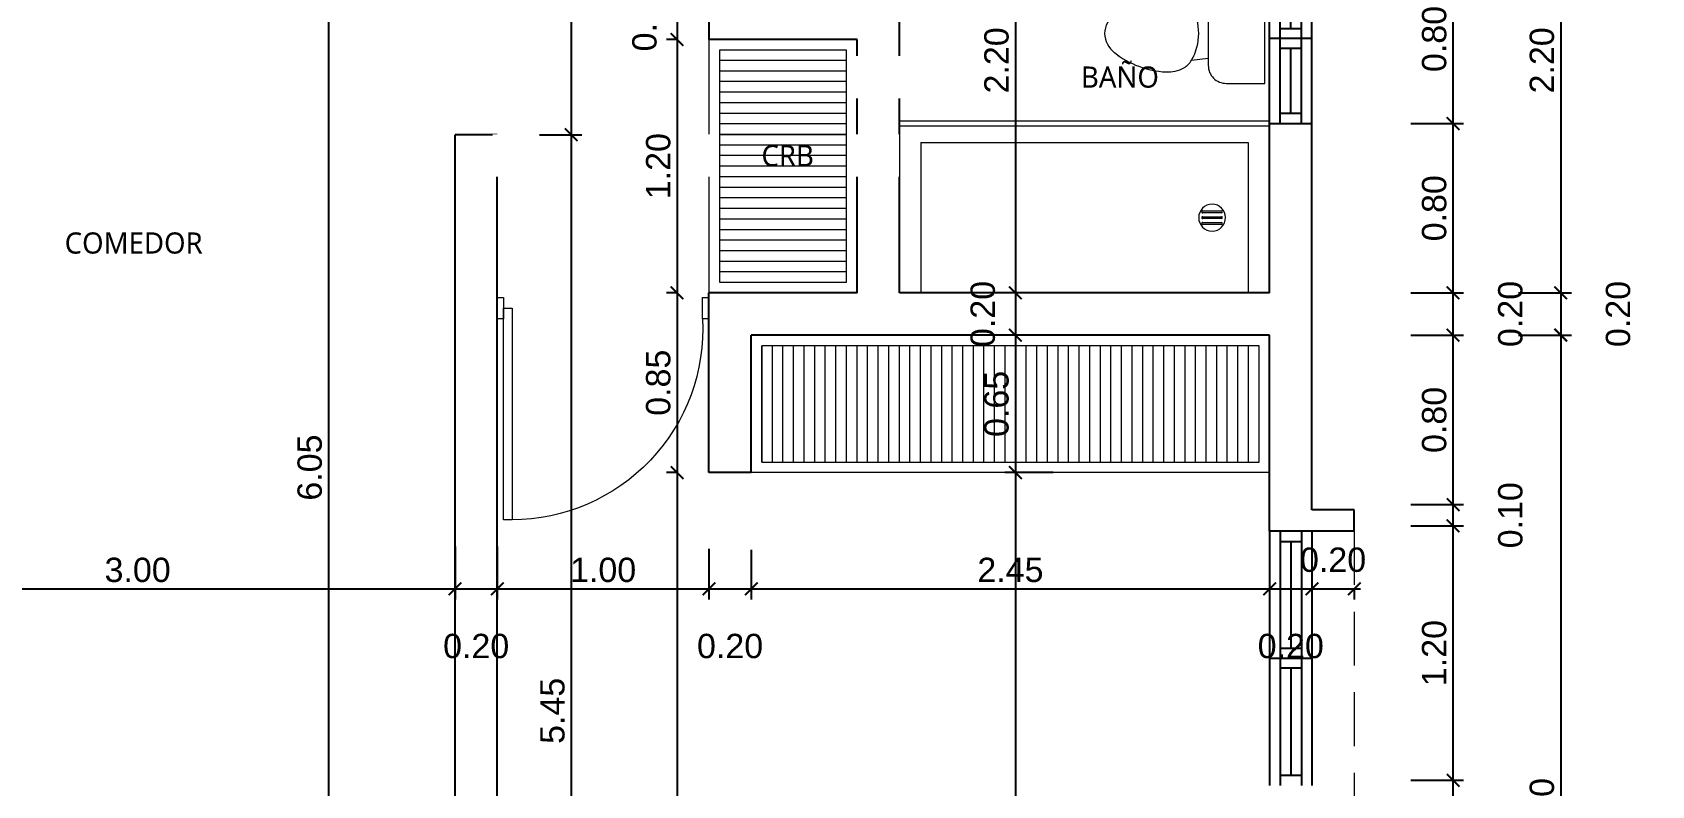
# Model space of a CAD drawing. Header units: feet. Extents: x -417 to 46, y -646 to -218.
# Drawn here: x -66.69 to -59.03, y -287.91 to -284.35 of the extents above; entities that cross this region are included whole.
import ezdxf

# ---------------------------------------------------------------- set-up
doc = ezdxf.new("R2010")
doc.units = ezdxf.units.FT
doc.header["$MEASUREMENT"] = 0
doc.linetypes.add('DASHED', pattern=[19.05, 12.7, -6.35])
for name, color, linetype, lineweight in [('A-WALL', 4, 'Continuous', 25), ('closet', 8, 'Continuous', 5), ('DIM-COTAS', 1, 'Continuous', 5), ('P-SANR-FIXT', 2, 'Continuous', 9), ('puertas', 8, 'Continuous', 9), ('TXT', 2, 'Continuous', 9), ('vuelo', 251, 'DASHED', 13)]:
    doc.layers.add(name, color=color, linetype=linetype, lineweight=lineweight)
doc.layers.add('DIM', color=10, linetype='Continuous')
doc.layers.add('PERT-VENT', color=2, linetype='Continuous')
doc.styles.add('ads', font='trebuc.ttf', dxfattribs={"height": 0.14})
doc.styles.get("Standard").update_dxf_attribs({"font": 'arial.ttf', "height": 0.115})
doc.dimstyles.new('KEILY', dxfattribs={"dimtxt": 0.115, "dimasz": 0.06, "dimexe": 0.05, "dimexo": 0.2, "dimgap": 0.03, "dimtad": 1, "dimzin": 1, "dimdsep": 46, "dimtxsty": 'Standard', "dimblk": 'ARCHTICK', "dimcen": 2.5, "dimdle": 0.03, "dimclrd": 256, "dimclre": 256, "dimclrt": 7, "dimadec": 0, "dimazin": 0, "dimtfac": 1, "dimtmove": 2, "dimatfit": 3, "dimfxl": 0.2, "dimfxlon": 1, "dimtolj": 1, "dimtzin": 1, "dimarcsym": 0})

# ---------------------------------------------------------------- blocks, each defined once
blk = doc.blocks.new('Toilet_-_Tank_-_3D_4840 - 17_ High_ Seat Not Visible-536545-Nivel 1')
at = {"layer": 'P-SANR-FIXT'}
for p, q in [((0.2476, 0.4889), (-0.2476, 0.4889)), ((-0.2476, 0.4889), (-0.2476, 0.2984)), ((0.2476, 0.2984), (0.2476, 0.4889)), ((-0.1587, 0.2096), (-0.1228, 0.2096)), ((-0.1228, 0.2096), (-0.1323, 0.127)), ((-0.1228, 0.2096), (0.1228, 0.2096)), ((0.1323, 0.127), (0.1228, 0.2096)), ((0.1228, 0.2096), (0.1588, 0.2096))]:
    blk.add_line(p, q, dxfattribs=at)
for centre, radius, start, end in [((-0.1587, 0.2984), 0.0889, 180, 270), ((0.1588, 0.2984), 0.0889, 270, 360), ((0.0005, -0.104), 0.2664, 90.10194, 119.89806), ((-0.0005, -0.104), 0.2664, 60.10194, 89.89806), ((-0.0233, 0.0079), 0.1674, 151.05961, 182.70905), ((-0.0827, 0.0408), 0.0995, 119.89806, 151.05961), ((0.0827, 0.0408), 0.0995, 28.94039, 60.10194), ((0.0233, 0.0079), 0.1674, 357.29095, 28.94039), ((0.2505, 0.0209), 0.4415, 182.70905, 218.50584), ((-0.2505, 0.0209), 0.4415, 321.49416, 357.29095), ((0.0113, -0.1694), 0.1359, 218.50584, 265.21903), ((-0.0113, -0.1694), 0.1359, 274.78097, 321.49416)]:
    blk.add_arc(centre, radius, start, end, dxfattribs=at)
blk = doc.blocks.new('A$C4D292AF4')
at = {"layer": 'puertas'}
for points in [[(0.03, 0.05), (0.07, 0.05), (0.07, 1.05), (0.03, 1.05)], [(0, 0), (0.03, 0), (0.03, 0.1), (0, 0.1)], [(0.97, 0), (1, 0), (1, 0.1), (0.97, 0.1)]]:
    blk.add_lwpolyline(points, close=True, dxfattribs=at)
blk.add_arc((0.0677, 0.1465), 0.9035, 357.04812, 89.85557, dxfattribs=at)
blk = doc.blocks.new('A$C72735B25')
at = {"layer": 'PERT-VENT', "extrusion": (-1.27878e-17, -1.31713e-15, -1)}
for p, q in [((0, 0), (0, 1.2032)), ((0.05, 0), (0.05, 1.2032)), ((0.1, 0.6483), (0.1, 1.1494)), ((0.15, 0), (0.15, 1.2032)), ((0.2, 0), (0.2, 1.2032)), ((0.15, 0.6483), (0.05, 0.6483)), ((0.2, 0.6016), (0, 0.6016)), ((0.15, 0.5549), (0.05, 0.5549)), ((0.1, 0.0499), (0.1, 0.5549)), ((0.05, 0.0499), (0.15, 0.0499))]:
    blk.add_line(p, q, dxfattribs=at)
at = {"layer": 'PERT-VENT', "extrusion": (-1.27878e-17, 1.31713e-15, -1)}
blk.add_line((0.05, 1.1533), (0.15, 1.1533), dxfattribs=at)
blk = doc.blocks.new('A$C15954AF6')
at = {"layer": 'P-SANR-FIXT'}
for p, q in [((0, 0.8128), (1.75, 0.8129)), ((0, 0.8128), (0.0007, 0.0014)), ((1.75, 0.7875), (0, 0.7874)), ((1.75, 0.8129), (1.75, 0)), ((0.1017, 0.7113), (1.6485, 0.7112)), ((0.1017, 0.7113), (0.1023, 0.0001)), ((1.6485, 0.7112), (1.6491, 0)), ((1.4337, 0.3872), (1.5229, 0.3872)), ((1.5229, 0.3784), (1.4337, 0.3783)), ((1.4338, 0.3599), (1.5229, 0.3599)), ((1.5229, 0.3511), (1.4338, 0.351)), ((1.4338, 0.3326), (1.523, 0.3326)), ((1.523, 0.3238), (1.4338, 0.3237)), ((1.6491, 0), (0.0007, 0)), ((1.6491, 0), (1.75, 0))]:
    blk.add_line(p, q, dxfattribs=at)
for centre, radius, start, end in [((1.4784, 0.3555), 0.0635, 0.04719, 180.04719), ((1.4784, 0.3555), 0.0635, 0.04719, 180.04719), ((1.4337, 0.3827), 0.00444, 90.04719, 270.04719), ((1.5229, 0.3828), 0.00444, 270.04719, 90.04719), ((1.4784, 0.3555), 0.0635, 180.04719, 0.04719), ((1.4784, 0.3555), 0.0635, 180.04719, 0.04719), ((1.4338, 0.3554), 0.00444, 90.04719, 270.04719), ((1.4338, 0.3281), 0.00444, 90.04719, 270.04719), ((1.5229, 0.3555), 0.00444, 270.04719, 90.04719), ((1.523, 0.3282), 0.00444, 270.04719, 90.04719)]:
    blk.add_arc(centre, radius, start, end, dxfattribs=at)
blk = doc.blocks.new('_ArchTick')
at = {"layer": 'DIM-COTAS', "color": 0, "const_width": 0.15}
blk.add_lwpolyline([(-0.5, -0.5), (0.5, 0.5)], dxfattribs=at)
blk = doc.blocks.new('*D1099')
at = {"layer": 'Defpoints', "color": 0, "transparency": 16777216}
for p in [(-61.0145, -287.8867), (-59.9714, -287.8867), (-61.2145, -290.2821)]:
    blk.add_point(p, dxfattribs=at)
at = {"layer": 'DIM', "lineweight": -2, "transparency": 16777216}
for p, q in [((-60.1714, -287.8867), (-59.9214, -287.8867)), ((-59.9714, -290.3121), (-59.9714, -287.8567)), ((-60.1714, -290.2821), (-59.9214, -290.2821))]:
    blk.add_line(p, q, dxfattribs=at)
at = {"layer": 'DIM', "lineweight": -2, "transparency": 16777216, "xscale": 0.06, "yscale": 0.06, "zscale": 0.06}
for p, rotation in [((-59.9714, -287.8867), 90), ((-59.9714, -290.2821), 270)]:
    blk.add_blockref('_ArchTick', p, dxfattribs=dict(at, rotation=rotation))
at = {"layer": 'DIM', "color": 7, "transparency": 16777216, "insert": (-60.0601, -289.0844), "char_height": 0.115, "attachment_point": 5, "rotation": 90}
blk.add_mtext('\\A1;2.40', dxfattribs=at)
blk = doc.blocks.new('*D1100')
at = {"layer": 'Defpoints', "color": 0, "transparency": 16777216}
for p in [(-60.8145, -286.6835), (-59.9714, -286.6835), (-61.0145, -287.8867)]:
    blk.add_point(p, dxfattribs=at)
at = {"layer": 'DIM', "lineweight": -2, "transparency": 16777216}
for p, q in [((-59.9714, -287.9167), (-59.9714, -286.6535)), ((-60.1714, -286.6835), (-59.9214, -286.6835)), ((-60.1714, -287.8867), (-59.9214, -287.8867))]:
    blk.add_line(p, q, dxfattribs=at)
at = {"layer": 'DIM', "lineweight": -2, "transparency": 16777216, "xscale": 0.06, "yscale": 0.06, "zscale": 0.06}
for p, rotation in [((-59.9714, -286.6835), 90), ((-59.9714, -287.8867), 270)]:
    blk.add_blockref('_ArchTick', p, dxfattribs=dict(at, rotation=rotation))
at = {"layer": 'DIM', "color": 7, "transparency": 16777216, "insert": (-60.0601, -287.2851), "char_height": 0.115, "attachment_point": 5, "rotation": 90}
blk.add_mtext('\\A1;1.20', dxfattribs=at)
blk = doc.blocks.new('*D1101')
at = {"layer": 'Defpoints', "color": 0, "transparency": 16777216}
for p in [(-60.8145, -286.5835), (-59.9714, -286.5835), (-60.8145, -286.6835)]:
    blk.add_point(p, dxfattribs=at)
at = {"layer": 'DIM', "lineweight": -2, "transparency": 16777216}
for p, q in [((-60.1714, -286.5835), (-59.9214, -286.5835)), ((-59.9714, -286.7135), (-59.9714, -286.5535)), ((-60.1714, -286.6835), (-59.9214, -286.6835))]:
    blk.add_line(p, q, dxfattribs=at)
at = {"layer": 'DIM', "lineweight": -2, "transparency": 16777216, "xscale": 0.06, "yscale": 0.06, "zscale": 0.06}
for p, rotation in [((-59.9714, -286.5835), 90), ((-59.9714, -286.6835), 270)]:
    blk.add_blockref('_ArchTick', p, dxfattribs=dict(at, rotation=rotation))
at = {"layer": 'DIM', "color": 7, "transparency": 16777216, "insert": (-59.7002, -286.6335), "char_height": 0.115, "attachment_point": 5, "rotation": 90}
blk.add_mtext('\\A1;0.10', dxfattribs=at)
blk = doc.blocks.new('*D1102')
at = {"layer": 'Defpoints', "color": 0, "transparency": 16777216}
for p in [(-61.2145, -285.7821), (-59.9714, -285.7821), (-60.8145, -286.5835)]:
    blk.add_point(p, dxfattribs=at)
at = {"layer": 'DIM', "lineweight": -2, "transparency": 16777216}
for p, q in [((-59.9714, -286.6135), (-59.9714, -285.7521)), ((-60.1714, -285.7821), (-59.9214, -285.7821)), ((-60.1714, -286.5835), (-59.9214, -286.5835))]:
    blk.add_line(p, q, dxfattribs=at)
at = {"layer": 'DIM', "lineweight": -2, "transparency": 16777216, "xscale": 0.06, "yscale": 0.06, "zscale": 0.06}
for p, rotation in [((-59.9714, -285.7821), 90), ((-59.9714, -286.5835), 270)]:
    blk.add_blockref('_ArchTick', p, dxfattribs=dict(at, rotation=rotation))
at = {"layer": 'DIM', "color": 7, "transparency": 16777216, "insert": (-60.0601, -286.1828), "char_height": 0.115, "attachment_point": 5, "rotation": 90}
blk.add_mtext('\\A1;0.80', dxfattribs=at)
blk = doc.blocks.new('*D1103')
at = {"layer": 'Defpoints', "color": 0, "transparency": 16777216}
for p in [(-61.2145, -285.5821), (-59.9714, -285.5821), (-61.2145, -285.7821)]:
    blk.add_point(p, dxfattribs=at)
at = {"layer": 'DIM', "lineweight": -2, "transparency": 16777216}
for p, q in [((-60.1714, -285.5821), (-59.9214, -285.5821)), ((-59.9714, -285.8121), (-59.9714, -285.5521)), ((-60.1714, -285.7821), (-59.9214, -285.7821))]:
    blk.add_line(p, q, dxfattribs=at)
at = {"layer": 'DIM', "lineweight": -2, "transparency": 16777216, "xscale": 0.06, "yscale": 0.06, "zscale": 0.06}
for p, rotation in [((-59.9714, -285.5821), 90), ((-59.9714, -285.7821), 270)]:
    blk.add_blockref('_ArchTick', p, dxfattribs=dict(at, rotation=rotation))
at = {"layer": 'DIM', "color": 7, "transparency": 16777216, "insert": (-59.7002, -285.6821), "char_height": 0.115, "attachment_point": 5, "rotation": 90}
blk.add_mtext('\\A1;0.20', dxfattribs=at)
blk = doc.blocks.new('*D1104')
at = {"layer": 'Defpoints', "color": 0, "transparency": 16777216}
for p in [(-60.6383, -284.7821), (-59.9714, -284.7821), (-61.2145, -285.5821)]:
    blk.add_point(p, dxfattribs=at)
at = {"layer": 'DIM', "lineweight": -2, "transparency": 16777216}
for p, q in [((-59.9714, -285.6121), (-59.9714, -284.7521)), ((-60.1714, -284.7821), (-59.9214, -284.7821)), ((-60.1714, -285.5821), (-59.9214, -285.5821))]:
    blk.add_line(p, q, dxfattribs=at)
at = {"layer": 'DIM', "lineweight": -2, "transparency": 16777216, "xscale": 0.06, "yscale": 0.06, "zscale": 0.06}
for p, rotation in [((-59.9714, -284.7821), 90), ((-59.9714, -285.5821), 270)]:
    blk.add_blockref('_ArchTick', p, dxfattribs=dict(at, rotation=rotation))
at = {"layer": 'DIM', "color": 7, "transparency": 16777216, "insert": (-60.0601, -285.1821), "char_height": 0.115, "attachment_point": 5, "rotation": 90}
blk.add_mtext('\\A1;0.80', dxfattribs=at)
blk = doc.blocks.new('*D1109')
at = {"layer": 'Defpoints', "color": 0, "transparency": 16777216}
for p in [(-59.9214, -283.3844), (-59.9214, -285.5821), (-59.4621, -285.5821)]:
    blk.add_point(p, dxfattribs=at)
at = {"layer": 'DIM', "lineweight": -2, "transparency": 16777216}
for p, q in [((-59.4621, -283.3544), (-59.4621, -285.6121)), ((-59.6621, -283.3844), (-59.4121, -283.3844)), ((-59.6621, -285.5821), (-59.4121, -285.5821))]:
    blk.add_line(p, q, dxfattribs=at)
at = {"layer": 'DIM', "lineweight": -2, "transparency": 16777216, "xscale": 0.06, "yscale": 0.06, "zscale": 0.06}
for p, rotation in [((-59.4621, -283.3844), 90), ((-59.4621, -285.5821), 270)]:
    blk.add_blockref('_ArchTick', p, dxfattribs=dict(at, rotation=rotation))
at = {"layer": 'DIM', "color": 7, "transparency": 16777216, "insert": (-59.5509, -284.4832), "char_height": 0.115, "attachment_point": 5, "rotation": 90}
blk.add_mtext('\\A1;2.20', dxfattribs=at)
blk = doc.blocks.new('*D1110')
at = {"layer": 'Defpoints', "color": 0, "transparency": 16777216}
for p in [(-59.9214, -285.5821), (-59.9214, -285.7821), (-59.4621, -285.7821)]:
    blk.add_point(p, dxfattribs=at)
at = {"layer": 'DIM', "lineweight": -2, "transparency": 16777216}
for p, q in [((-59.6621, -285.5821), (-59.4121, -285.5821)), ((-59.4621, -285.5521), (-59.4621, -285.8121)), ((-59.6621, -285.7821), (-59.4121, -285.7821))]:
    blk.add_line(p, q, dxfattribs=at)
at = {"layer": 'DIM', "lineweight": -2, "transparency": 16777216, "xscale": 0.06, "yscale": 0.06, "zscale": 0.06}
for p, rotation in [((-59.4621, -285.5821), 90), ((-59.4621, -285.7821), 270)]:
    blk.add_blockref('_ArchTick', p, dxfattribs=dict(at, rotation=rotation))
at = {"layer": 'DIM', "color": 7, "transparency": 16777216, "insert": (-59.191, -285.6821), "char_height": 0.115, "attachment_point": 5, "rotation": 90}
blk.add_mtext('\\A1;0.20', dxfattribs=at)
blk = doc.blocks.new('*D1111')
at = {"layer": 'Defpoints', "color": 0, "transparency": 16777216}
for p in [(-59.9214, -285.7821), (-59.9214, -290.2821), (-59.4621, -290.2821)]:
    blk.add_point(p, dxfattribs=at)
at = {"layer": 'DIM', "lineweight": -2, "transparency": 16777216}
for p, q in [((-59.4621, -285.7521), (-59.4621, -290.3121)), ((-59.6621, -285.7821), (-59.4121, -285.7821)), ((-59.6621, -290.2821), (-59.4121, -290.2821))]:
    blk.add_line(p, q, dxfattribs=at)
at = {"layer": 'DIM', "lineweight": -2, "transparency": 16777216, "xscale": 0.06, "yscale": 0.06, "zscale": 0.06}
for p, rotation in [((-59.4621, -285.7821), 90), ((-59.4621, -290.2821), 270)]:
    blk.add_blockref('_ArchTick', p, dxfattribs=dict(at, rotation=rotation))
at = {"layer": 'DIM', "color": 7, "transparency": 16777216, "insert": (-59.5509, -288.0321), "char_height": 0.115, "attachment_point": 5, "rotation": 90}
blk.add_mtext('\\A1;4.50', dxfattribs=at)
blk = doc.blocks.new('*D1309')
at = {"layer": 'Defpoints', "color": 0, "transparency": 16777216}
for p in [(-60.6383, -283.9821), (-59.9714, -283.9821), (-60.6383, -284.7821)]:
    blk.add_point(p, dxfattribs=at)
at = {"layer": 'DIM', "lineweight": -2, "transparency": 16777216}
for p, q in [((-60.1714, -283.9821), (-59.9214, -283.9821)), ((-59.9714, -284.8121), (-59.9714, -283.9521)), ((-60.1714, -284.7821), (-59.9214, -284.7821))]:
    blk.add_line(p, q, dxfattribs=at)
at = {"layer": 'DIM', "lineweight": -2, "transparency": 16777216, "xscale": 0.06, "yscale": 0.06, "zscale": 0.06}
for p, rotation in [((-59.9714, -283.9821), 90), ((-59.9714, -284.7821), 270)]:
    blk.add_blockref('_ArchTick', p, dxfattribs=dict(at, rotation=rotation))
at = {"layer": 'DIM', "color": 7, "transparency": 16777216, "insert": (-60.0601, -284.3821), "char_height": 0.115, "attachment_point": 5, "rotation": 90}
blk.add_mtext('\\A1;0.80', dxfattribs=at)
blk = doc.blocks.new('*D1114')
at = {"layer": 'Defpoints', "color": 0, "transparency": 16777216}
for p in [(-59.3096, -279.3321), (-58.7806, -279.3321), (-59.3096, -291.7787)]:
    blk.add_point(p, dxfattribs=at)
at = {"layer": 'DIM', "lineweight": -2, "transparency": 16777216}
for p, q in [((-58.7806, -291.8087), (-58.7806, -279.3021)), ((-58.9806, -279.3321), (-58.7306, -279.3321)), ((-58.9806, -291.7787), (-58.7306, -291.7787))]:
    blk.add_line(p, q, dxfattribs=at)
at = {"layer": 'DIM', "lineweight": -2, "transparency": 16777216, "xscale": 0.06, "yscale": 0.06, "zscale": 0.06}
for p, rotation in [((-58.7806, -279.3321), 90), ((-58.7806, -291.7787), 270)]:
    blk.add_blockref('_ArchTick', p, dxfattribs=dict(at, rotation=rotation))
at = {"layer": 'DIM', "color": 7, "transparency": 16777216, "insert": (-58.8693, -285.5554), "char_height": 0.115, "attachment_point": 5, "rotation": 90}
blk.add_mtext('\\A1;12.45', dxfattribs=at)
blk = doc.blocks.new('*D1324')
at = {"layer": 'Defpoints', "color": 0, "transparency": 16777216}
for p in [(-64.6883, -284.0038), (-67.6883, -284.8321), (-64.6883, -284.8321)]:
    blk.add_point(p, dxfattribs=at)
at = {"layer": 'DIM', "lineweight": -2, "transparency": 16777216}
for p, q in [((-67.6883, -284.2038), (-67.6883, -283.9538)), ((-64.6883, -284.2038), (-64.6883, -283.9538)), ((-67.7183, -284.0038), (-64.6583, -284.0038))]:
    blk.add_line(p, q, dxfattribs=at)
at = {"layer": 'DIM', "lineweight": -2, "transparency": 16777216, "xscale": 0.06, "yscale": 0.06, "zscale": 0.06, "rotation": 180}
blk.add_blockref('_ArchTick', (-67.6883, -284.0038), dxfattribs=at)
at = {"layer": 'DIM', "lineweight": -2, "transparency": 16777216, "xscale": 0.06, "yscale": 0.06, "zscale": 0.06}
blk.add_blockref('_ArchTick', (-64.6883, -284.0038), dxfattribs=at)
at = {"layer": 'DIM', "color": 7, "transparency": 16777216, "insert": (-66.1883, -283.915), "char_height": 0.115, "attachment_point": 5}
blk.add_mtext('\\A1;3.00', dxfattribs=at)
blk = doc.blocks.new('*D1325')
at = {"layer": 'Defpoints', "color": 0, "transparency": 16777216}
for p in [(-64.4883, -284.0038), (-64.6883, -284.8321), (-64.4883, -284.8474)]:
    blk.add_point(p, dxfattribs=at)
at = {"layer": 'DIM', "lineweight": -2, "transparency": 16777216}
for p, q in [((-64.6883, -284.2038), (-64.6883, -283.9538)), ((-64.4883, -284.2038), (-64.4883, -283.9538)), ((-64.7183, -284.0038), (-64.4583, -284.0038))]:
    blk.add_line(p, q, dxfattribs=at)
at = {"layer": 'DIM', "lineweight": -2, "transparency": 16777216, "xscale": 0.06, "yscale": 0.06, "zscale": 0.06, "rotation": 180}
blk.add_blockref('_ArchTick', (-64.6883, -284.0038), dxfattribs=at)
at = {"layer": 'DIM', "lineweight": -2, "transparency": 16777216, "xscale": 0.06, "yscale": 0.06, "zscale": 0.06}
blk.add_blockref('_ArchTick', (-64.4883, -284.0038), dxfattribs=at)
at = {"layer": 'DIM', "color": 7, "transparency": 16777216, "insert": (-64.5883, -283.8501), "char_height": 0.115, "attachment_point": 5}
blk.add_mtext('\\A1;0.20', dxfattribs=at)
blk = doc.blocks.new('*D1326')
at = {"layer": 'Defpoints', "color": 0, "transparency": 16777216}
for p in [(-63.4883, -284.0038), (-63.4883, -284.2844), (-64.4883, -284.8474)]:
    blk.add_point(p, dxfattribs=at)
at = {"layer": 'DIM', "lineweight": -2, "transparency": 16777216}
for p, q in [((-64.4883, -284.2038), (-64.4883, -283.9538)), ((-63.4883, -284.0844), (-63.4883, -283.9538)), ((-64.5183, -284.0038), (-63.4583, -284.0038))]:
    blk.add_line(p, q, dxfattribs=at)
at = {"layer": 'DIM', "lineweight": -2, "transparency": 16777216, "xscale": 0.06, "yscale": 0.06, "zscale": 0.06, "rotation": 180}
blk.add_blockref('_ArchTick', (-64.4883, -284.0038), dxfattribs=at)
at = {"layer": 'DIM', "lineweight": -2, "transparency": 16777216, "xscale": 0.06, "yscale": 0.06, "zscale": 0.06}
blk.add_blockref('_ArchTick', (-63.4883, -284.0038), dxfattribs=at)
at = {"layer": 'DIM', "color": 7, "transparency": 16777216, "insert": (-63.9883, -283.9151), "char_height": 0.115, "attachment_point": 5}
blk.add_mtext('\\A1;1.00', dxfattribs=at)
blk = doc.blocks.new('*D1124')
at = {"layer": 'Defpoints', "color": 0, "transparency": 16777216}
for p in [(-67.6883, -286.3217), (-64.6883, -286.4828), (-64.6883, -286.9813)]:
    blk.add_point(p, dxfattribs=at)
at = {"layer": 'DIM', "lineweight": -2, "transparency": 16777216}
for p, q in [((-67.6883, -286.7813), (-67.6883, -287.0313)), ((-64.6883, -286.7813), (-64.6883, -287.0313)), ((-67.7183, -286.9813), (-64.6583, -286.9813))]:
    blk.add_line(p, q, dxfattribs=at)
at = {"layer": 'DIM', "lineweight": -2, "transparency": 16777216, "xscale": 0.06, "yscale": 0.06, "zscale": 0.06, "rotation": 180}
blk.add_blockref('_ArchTick', (-67.6883, -286.9813), dxfattribs=at)
at = {"layer": 'DIM', "lineweight": -2, "transparency": 16777216, "xscale": 0.06, "yscale": 0.06, "zscale": 0.06}
blk.add_blockref('_ArchTick', (-64.6883, -286.9813), dxfattribs=at)
at = {"layer": 'DIM', "color": 7, "transparency": 16777216, "insert": (-66.1883, -286.8925), "char_height": 0.115, "attachment_point": 5}
blk.add_mtext('\\A1;3.00', dxfattribs=at)
blk = doc.blocks.new('*D1125')
at = {"layer": 'Defpoints', "color": 0, "transparency": 16777216}
for p in [(-64.6883, -286.4828), (-64.4883, -286.4828), (-64.4883, -286.9813)]:
    blk.add_point(p, dxfattribs=at)
at = {"layer": 'DIM', "lineweight": -2, "transparency": 16777216}
for p, q in [((-64.6883, -286.7813), (-64.6883, -287.0313)), ((-64.4883, -286.7813), (-64.4883, -287.0313)), ((-64.7183, -286.9813), (-64.4583, -286.9813))]:
    blk.add_line(p, q, dxfattribs=at)
at = {"layer": 'DIM', "lineweight": -2, "transparency": 16777216, "xscale": 0.06, "yscale": 0.06, "zscale": 0.06, "rotation": 180}
blk.add_blockref('_ArchTick', (-64.6883, -286.9813), dxfattribs=at)
at = {"layer": 'DIM', "lineweight": -2, "transparency": 16777216, "xscale": 0.06, "yscale": 0.06, "zscale": 0.06}
blk.add_blockref('_ArchTick', (-64.4883, -286.9813), dxfattribs=at)
at = {"layer": 'DIM', "color": 7, "transparency": 16777216, "insert": (-64.5883, -287.2524), "char_height": 0.115, "attachment_point": 5}
blk.add_mtext('\\A1;0.20', dxfattribs=at)
blk = doc.blocks.new('*D1138')
at = {"layer": 'Defpoints', "color": 0, "transparency": 16777216}
for p in [(-64.4883, -286.4828), (-63.4883, -286.593), (-63.4883, -286.9813)]:
    blk.add_point(p, dxfattribs=at)
at = {"layer": 'DIM', "lineweight": -2, "transparency": 16777216}
for p, q in [((-64.4883, -286.7813), (-64.4883, -287.0313)), ((-63.4883, -286.793), (-63.4883, -287.0313)), ((-64.5183, -286.9813), (-63.4583, -286.9813))]:
    blk.add_line(p, q, dxfattribs=at)
at = {"layer": 'DIM', "lineweight": -2, "transparency": 16777216, "xscale": 0.06, "yscale": 0.06, "zscale": 0.06, "rotation": 180}
blk.add_blockref('_ArchTick', (-64.4883, -286.9813), dxfattribs=at)
at = {"layer": 'DIM', "lineweight": -2, "transparency": 16777216, "xscale": 0.06, "yscale": 0.06, "zscale": 0.06}
blk.add_blockref('_ArchTick', (-63.4883, -286.9813), dxfattribs=at)
at = {"layer": 'DIM', "color": 7, "transparency": 16777216, "insert": (-63.9883, -286.8925), "char_height": 0.115, "attachment_point": 5}
blk.add_mtext('\\A1;1.00', dxfattribs=at)
blk = doc.blocks.new('*D1139')
at = {"layer": 'Defpoints', "color": 0, "transparency": 16777216}
for p in [(-63.4883, -286.593), (-63.2883, -286.5971), (-63.2883, -286.9813)]:
    blk.add_point(p, dxfattribs=at)
at = {"layer": 'DIM', "lineweight": -2, "transparency": 16777216}
for p, q in [((-63.4883, -286.793), (-63.4883, -287.0313)), ((-63.2883, -286.7971), (-63.2883, -287.0313)), ((-63.5183, -286.9813), (-63.2583, -286.9813))]:
    blk.add_line(p, q, dxfattribs=at)
at = {"layer": 'DIM', "lineweight": -2, "transparency": 16777216, "xscale": 0.06, "yscale": 0.06, "zscale": 0.06, "rotation": 180}
blk.add_blockref('_ArchTick', (-63.4883, -286.9813), dxfattribs=at)
at = {"layer": 'DIM', "lineweight": -2, "transparency": 16777216, "xscale": 0.06, "yscale": 0.06, "zscale": 0.06}
blk.add_blockref('_ArchTick', (-63.2883, -286.9813), dxfattribs=at)
at = {"layer": 'DIM', "color": 7, "transparency": 16777216, "insert": (-63.3883, -287.2524), "char_height": 0.115, "attachment_point": 5}
blk.add_mtext('\\A1;0.20', dxfattribs=at)
blk = doc.blocks.new('*D1140')
at = {"layer": 'Defpoints', "color": 0, "transparency": 16777216}
for p in [(-63.2883, -286.5971), (-60.8383, -286.8686), (-60.8383, -286.9813)]:
    blk.add_point(p, dxfattribs=at)
at = {"layer": 'DIM', "lineweight": -2, "transparency": 16777216}
for p, q in [((-63.2883, -286.7971), (-63.2883, -287.0313)), ((-63.3183, -286.9813), (-60.8083, -286.9813)), ((-60.8383, -286.9813), (-60.8383, -287.0313))]:
    blk.add_line(p, q, dxfattribs=at)
at = {"layer": 'DIM', "lineweight": -2, "transparency": 16777216, "xscale": 0.06, "yscale": 0.06, "zscale": 0.06, "rotation": 180}
blk.add_blockref('_ArchTick', (-63.2883, -286.9813), dxfattribs=at)
at = {"layer": 'DIM', "lineweight": -2, "transparency": 16777216, "xscale": 0.06, "yscale": 0.06, "zscale": 0.06}
blk.add_blockref('_ArchTick', (-60.8383, -286.9813), dxfattribs=at)
at = {"layer": 'DIM', "color": 7, "transparency": 16777216, "insert": (-62.0633, -286.8925), "char_height": 0.115, "attachment_point": 5}
blk.add_mtext('\\A1;2.45', dxfattribs=at)
blk = doc.blocks.new('*D1141')
at = {"layer": 'Defpoints', "color": 0, "transparency": 16777216}
for p in [(-60.8383, -286.8686), (-60.6383, -286.8769), (-60.6383, -286.9813)]:
    blk.add_point(p, dxfattribs=at)
at = {"layer": 'DIM', "lineweight": -2, "transparency": 16777216}
for p, q in [((-60.8683, -286.9813), (-60.6083, -286.9813)), ((-60.8383, -286.9813), (-60.8383, -287.0313)), ((-60.6383, -286.9813), (-60.6383, -287.0313))]:
    blk.add_line(p, q, dxfattribs=at)
at = {"layer": 'DIM', "lineweight": -2, "transparency": 16777216, "xscale": 0.06, "yscale": 0.06, "zscale": 0.06, "rotation": 180}
blk.add_blockref('_ArchTick', (-60.8383, -286.9813), dxfattribs=at)
at = {"layer": 'DIM', "lineweight": -2, "transparency": 16777216, "xscale": 0.06, "yscale": 0.06, "zscale": 0.06}
blk.add_blockref('_ArchTick', (-60.6383, -286.9813), dxfattribs=at)
at = {"layer": 'DIM', "color": 7, "transparency": 16777216, "insert": (-60.7383, -287.2524), "char_height": 0.115, "attachment_point": 5}
blk.add_mtext('\\A1;0.20', dxfattribs=at)
blk = doc.blocks.new('*D1142')
at = {"layer": 'Defpoints', "color": 0, "transparency": 16777216}
for p in [(-60.6383, -286.8769), (-60.4383, -286.9813), (-60.4383, -286.9813)]:
    blk.add_point(p, dxfattribs=at)
at = {"layer": 'DIM', "lineweight": -2, "transparency": 16777216}
for p, q in [((-60.6683, -286.9813), (-60.4083, -286.9813)), ((-60.6383, -286.9813), (-60.6383, -287.0313)), ((-60.4383, -286.9813), (-60.4383, -287.0313))]:
    blk.add_line(p, q, dxfattribs=at)
at = {"layer": 'DIM', "lineweight": -2, "transparency": 16777216, "xscale": 0.06, "yscale": 0.06, "zscale": 0.06, "rotation": 180}
blk.add_blockref('_ArchTick', (-60.6383, -286.9813), dxfattribs=at)
at = {"layer": 'DIM', "lineweight": -2, "transparency": 16777216, "xscale": 0.06, "yscale": 0.06, "zscale": 0.06}
blk.add_blockref('_ArchTick', (-60.4383, -286.9813), dxfattribs=at)
at = {"layer": 'DIM', "color": 7, "transparency": 16777216, "insert": (-60.5383, -286.8445), "char_height": 0.115, "attachment_point": 5}
blk.add_mtext('\\A1;0.20', dxfattribs=at)
blk = doc.blocks.new('*D1212')
at = {"layer": 'Defpoints', "color": 0, "transparency": 16777216}
for p in [(-65.6883, -283.3844), (-65.286, -289.4321), (-64.9485, -289.4321)]:
    blk.add_point(p, dxfattribs=at)
at = {"layer": 'DIM', "lineweight": -2, "transparency": 16777216}
for p, q in [((-65.286, -283.3544), (-65.286, -289.4621)), ((-65.486, -283.3844), (-65.236, -283.3844)), ((-65.1485, -289.4321), (-65.336, -289.4321))]:
    blk.add_line(p, q, dxfattribs=at)
at = {"layer": 'DIM', "lineweight": -2, "transparency": 16777216, "xscale": 0.06, "yscale": 0.06, "zscale": 0.06}
for p, rotation in [((-65.286, -283.3844), 90), ((-65.286, -289.4321), 270)]:
    blk.add_blockref('_ArchTick', p, dxfattribs=dict(at, rotation=rotation))
at = {"layer": 'DIM', "color": 7, "transparency": 16777216, "insert": (-65.3747, -286.4082), "char_height": 0.115, "attachment_point": 5, "rotation": 90}
blk.add_mtext('\\A1;6.05', dxfattribs=at)
blk = doc.blocks.new('*D1217')
at = {"layer": 'Defpoints', "color": 0, "transparency": 16777216}
for p in [(-64.4883, -283.3844), (-64.4883, -284.8344), (-64.139, -284.8344)]:
    blk.add_point(p, dxfattribs=at)
at = {"layer": 'DIM', "lineweight": -2, "transparency": 16777216}
for p, q in [((-64.139, -283.3544), (-64.139, -284.8644)), ((-64.2883, -283.3844), (-64.089, -283.3844)), ((-64.2883, -284.8344), (-64.089, -284.8344))]:
    blk.add_line(p, q, dxfattribs=at)
at = {"layer": 'DIM', "lineweight": -2, "transparency": 16777216, "xscale": 0.06, "yscale": 0.06, "zscale": 0.06}
for p, rotation in [((-64.139, -283.3844), 90), ((-64.139, -284.8344), 270)]:
    blk.add_blockref('_ArchTick', p, dxfattribs=dict(at, rotation=rotation))
at = {"layer": 'DIM', "color": 7, "transparency": 16777216, "insert": (-64.2277, -284.1094), "char_height": 0.115, "attachment_point": 5, "rotation": 90}
blk.add_mtext('\\A1;1.45', dxfattribs=at)
blk = doc.blocks.new('*D1078')
at = {"layer": 'Defpoints', "color": 0, "transparency": 16777216}
for p in [(-64.4883, -284.8344), (-64.4883, -290.2821), (-64.139, -290.2821)]:
    blk.add_point(p, dxfattribs=at)
at = {"layer": 'DIM', "lineweight": -2, "transparency": 16777216}
for p, q in [((-64.2883, -284.8344), (-64.089, -284.8344)), ((-64.139, -284.8044), (-64.139, -290.3121)), ((-64.2883, -290.2821), (-64.089, -290.2821))]:
    blk.add_line(p, q, dxfattribs=at)
at = {"layer": 'DIM', "lineweight": -2, "transparency": 16777216, "xscale": 0.06, "yscale": 0.06, "zscale": 0.06}
for p, rotation in [((-64.139, -284.8344), 90), ((-64.139, -290.2821), 270)]:
    blk.add_blockref('_ArchTick', p, dxfattribs=dict(at, rotation=rotation))
at = {"layer": 'DIM', "color": 7, "transparency": 16777216, "insert": (-64.2275, -287.5582), "char_height": 0.115, "attachment_point": 5, "rotation": 90}
blk.add_mtext('\\A1;5.45', dxfattribs=at)
blk = doc.blocks.new('*D1221')
at = {"layer": 'Defpoints', "color": 0, "transparency": 16777216}
for p in [(-63.4883, -284.1844), (-63.6387, -284.3844), (-63.4883, -284.3844)]:
    blk.add_point(p, dxfattribs=at)
at = {"layer": 'DIM', "lineweight": -2, "transparency": 16777216}
for p, q in [((-63.6387, -284.1844), (-63.6887, -284.1844)), ((-63.6387, -284.1544), (-63.6387, -284.4144)), ((-63.6387, -284.3844), (-63.6887, -284.3844))]:
    blk.add_line(p, q, dxfattribs=at)
at = {"layer": 'DIM', "lineweight": -2, "transparency": 16777216, "xscale": 0.06, "yscale": 0.06, "zscale": 0.06}
for p, rotation in [((-63.6387, -284.1844), 90), ((-63.6387, -284.3844), 270)]:
    blk.add_blockref('_ArchTick', p, dxfattribs=dict(at, rotation=rotation))
at = {"layer": 'DIM', "color": 7, "transparency": 16777216, "insert": (-63.7924, -284.2844), "char_height": 0.115, "attachment_point": 5, "rotation": 90}
blk.add_mtext('\\A1;0.20', dxfattribs=at)
blk = doc.blocks.new('*D1222')
at = {"layer": 'Defpoints', "color": 0, "transparency": 16777216}
for p in [(-63.4883, -284.3844), (-63.6387, -285.5821), (-63.4883, -285.5821)]:
    blk.add_point(p, dxfattribs=at)
at = {"layer": 'DIM', "lineweight": -2, "transparency": 16777216}
for p, q in [((-63.6387, -284.3544), (-63.6387, -285.6121)), ((-63.6387, -284.3844), (-63.6887, -284.3844)), ((-63.6387, -285.5821), (-63.6887, -285.5821))]:
    blk.add_line(p, q, dxfattribs=at)
at = {"layer": 'DIM', "lineweight": -2, "transparency": 16777216, "xscale": 0.06, "yscale": 0.06, "zscale": 0.06}
for p, rotation in [((-63.6387, -284.3844), 90), ((-63.6387, -285.5821), 270)]:
    blk.add_blockref('_ArchTick', p, dxfattribs=dict(at, rotation=rotation))
at = {"layer": 'DIM', "color": 7, "transparency": 16777216, "insert": (-63.7274, -284.9832), "char_height": 0.115, "attachment_point": 5, "rotation": 90}
blk.add_mtext('\\A1;1.20', dxfattribs=at)
blk = doc.blocks.new('*D1223')
at = {"layer": 'Defpoints', "color": 0, "transparency": 16777216}
for p in [(-63.4883, -285.5821), (-63.6387, -286.4321), (-63.4883, -286.4321)]:
    blk.add_point(p, dxfattribs=at)
at = {"layer": 'DIM', "lineweight": -2, "transparency": 16777216}
for p, q in [((-63.6387, -285.5821), (-63.6887, -285.5821)), ((-63.6387, -285.5521), (-63.6387, -286.4621)), ((-63.6387, -286.4321), (-63.6887, -286.4321))]:
    blk.add_line(p, q, dxfattribs=at)
at = {"layer": 'DIM', "lineweight": -2, "transparency": 16777216, "xscale": 0.06, "yscale": 0.06, "zscale": 0.06}
for p, rotation in [((-63.6387, -285.5821), 90), ((-63.6387, -286.4321), 270)]:
    blk.add_blockref('_ArchTick', p, dxfattribs=dict(at, rotation=rotation))
at = {"layer": 'DIM', "color": 7, "transparency": 16777216, "insert": (-63.7274, -286.0071), "char_height": 0.115, "attachment_point": 5, "rotation": 90}
blk.add_mtext('\\A1;0.85', dxfattribs=at)
blk = doc.blocks.new('*D1224')
at = {"layer": 'Defpoints', "color": 0, "transparency": 16777216}
for p in [(-63.4883, -286.4321), (-63.6387, -290.2821), (-62.8851, -290.2821)]:
    blk.add_point(p, dxfattribs=at)
at = {"layer": 'DIM', "lineweight": -2, "transparency": 16777216}
for p, q in [((-63.6387, -286.4321), (-63.6887, -286.4321)), ((-63.6387, -286.4021), (-63.6387, -290.3121)), ((-63.4387, -290.2821), (-63.6887, -290.2821))]:
    blk.add_line(p, q, dxfattribs=at)
at = {"layer": 'DIM', "lineweight": -2, "transparency": 16777216, "xscale": 0.06, "yscale": 0.06, "zscale": 0.06}
for p, rotation in [((-63.6387, -286.4321), 90), ((-63.6387, -290.2821), 270)]:
    blk.add_blockref('_ArchTick', p, dxfattribs=dict(at, rotation=rotation))
at = {"layer": 'DIM', "color": 7, "transparency": 16777216, "insert": (-63.7275, -288.3571), "char_height": 0.115, "attachment_point": 5, "rotation": 90}
blk.add_mtext('\\A1;3.85', dxfattribs=at)
blk = doc.blocks.new('*D1230')
at = {"layer": 'Defpoints', "color": 0, "transparency": 16777216}
for p in [(-61.4998, -283.3844), (-62.0399, -285.5821), (-61.7797, -285.5821)]:
    blk.add_point(p, dxfattribs=at)
at = {"layer": 'DIM', "lineweight": -2, "transparency": 16777216}
for p, q in [((-62.0399, -283.3544), (-62.0399, -285.6121)), ((-61.8399, -283.3844), (-62.0899, -283.3844)), ((-61.9797, -285.5821), (-62.0899, -285.5821))]:
    blk.add_line(p, q, dxfattribs=at)
at = {"layer": 'DIM', "lineweight": -2, "transparency": 16777216, "xscale": 0.06, "yscale": 0.06, "zscale": 0.06}
for p, rotation in [((-62.0399, -283.3844), 90), ((-62.0399, -285.5821), 270)]:
    blk.add_blockref('_ArchTick', p, dxfattribs=dict(at, rotation=rotation))
at = {"layer": 'DIM', "color": 7, "transparency": 16777216, "insert": (-62.1286, -284.4832), "char_height": 0.115, "attachment_point": 5, "rotation": 90}
blk.add_mtext('\\A1;2.20', dxfattribs=at)
blk = doc.blocks.new('*D1231')
at = {"layer": 'Defpoints', "color": 0, "transparency": 16777216}
for p in [(-61.7797, -285.5821), (-62.0399, -285.7821), (-61.7712, -285.7821)]:
    blk.add_point(p, dxfattribs=at)
at = {"layer": 'DIM', "lineweight": -2, "transparency": 16777216}
for p, q in [((-61.9797, -285.5821), (-62.0899, -285.5821)), ((-62.0399, -285.5521), (-62.0399, -285.8121)), ((-61.9712, -285.7821), (-62.0899, -285.7821))]:
    blk.add_line(p, q, dxfattribs=at)
at = {"layer": 'DIM', "lineweight": -2, "transparency": 16777216, "xscale": 0.06, "yscale": 0.06, "zscale": 0.06}
for p, rotation in [((-62.0399, -285.5821), 90), ((-62.0399, -285.7821), 270)]:
    blk.add_blockref('_ArchTick', p, dxfattribs=dict(at, rotation=rotation))
at = {"layer": 'DIM', "color": 7, "transparency": 16777216, "insert": (-62.1936, -285.6821), "char_height": 0.115, "attachment_point": 5, "rotation": 90}
blk.add_mtext('\\A1;0.20', dxfattribs=at)
blk = doc.blocks.new('*D1232')
at = {"layer": 'Defpoints', "color": 0, "transparency": 16777216}
for p in [(-61.7712, -285.7821), (-62.0399, -286.4321), (-61.6619, -286.4321)]:
    blk.add_point(p, dxfattribs=at)
at = {"layer": 'DIM', "lineweight": -2, "transparency": 16777216}
for p, q in [((-62.0399, -285.7521), (-62.0399, -286.4621)), ((-61.9712, -285.7821), (-62.0899, -285.7821)), ((-61.8619, -286.4321), (-62.0899, -286.4321))]:
    blk.add_line(p, q, dxfattribs=at)
at = {"layer": 'DIM', "lineweight": -2, "transparency": 16777216, "xscale": 0.06, "yscale": 0.06, "zscale": 0.06}
for p, rotation in [((-62.0399, -285.7821), 90), ((-62.0399, -286.4321), 270)]:
    blk.add_blockref('_ArchTick', p, dxfattribs=dict(at, rotation=rotation))
at = {"layer": 'DIM', "color": 7, "transparency": 16777216, "insert": (-62.1286, -286.1071), "char_height": 0.115, "attachment_point": 5, "rotation": 90}
blk.add_mtext('\\A1;0.65', dxfattribs=at)
blk = doc.blocks.new('*D1233')
at = {"layer": 'Defpoints', "color": 0, "transparency": 16777216}
for p in [(-61.6619, -286.4321), (-62.0399, -290.2821), (-61.6197, -290.2821)]:
    blk.add_point(p, dxfattribs=at)
at = {"layer": 'DIM', "lineweight": -2, "transparency": 16777216}
for p, q in [((-61.8619, -286.4321), (-62.0899, -286.4321)), ((-62.0399, -286.4021), (-62.0399, -290.3121)), ((-61.8399, -290.2821), (-62.0899, -290.2821))]:
    blk.add_line(p, q, dxfattribs=at)
at = {"layer": 'DIM', "lineweight": -2, "transparency": 16777216, "xscale": 0.06, "yscale": 0.06, "zscale": 0.06}
for p, rotation in [((-62.0399, -286.4321), 90), ((-62.0399, -290.2821), 270)]:
    blk.add_blockref('_ArchTick', p, dxfattribs=dict(at, rotation=rotation))
at = {"layer": 'DIM', "color": 7, "transparency": 16777216, "insert": (-62.1286, -288.3571), "char_height": 0.115, "attachment_point": 5, "rotation": 90}
blk.add_mtext('\\A1;3.85', dxfattribs=at)
blk = doc.blocks.new('A$C559373E3')
at = {"layer": 'PERT-VENT', "extrusion": (-1.27878e-17, -1.31713e-15, -1)}
for p, q in [((0, 0), (0, 0.8)), ((0.05, 0), (0.05, 0.8)), ((0.15, 0), (0.15, 0.8)), ((0.2, 0), (0.2, 0.8)), ((0.1, 0.4483), (0.1, 0.7462)), ((0.2, 0.4016), (0, 0.4016)), ((0.15, 0.4483), (0.05, 0.4483)), ((0.15, 0.3549), (0.05, 0.3549)), ((0.1, 0.0499), (0.1, 0.3549)), ((0.05, 0.0499), (0.15, 0.0499))]:
    blk.add_line(p, q, dxfattribs=at)
at = {"layer": 'PERT-VENT', "extrusion": (-1.27878e-17, 1.31713e-15, -1)}
blk.add_line((0.05, 0.7501), (0.15, 0.7501), dxfattribs=at)

msp = doc.modelspace()

# ---------------------------------------------------------------- hatches: boundary and pattern name
at = {"layer": 'closet'}
h = msp.add_hatch(dxfattribs=at)
h.set_pattern_fill('ANSI31', color=256, scale=0.4, angle=45, style=0)
h.set_pattern_definition([(90, (-63.238263, -286.382076), (-0.05, 7e-18), [])])
h.paths.add_polyline_path([(-63.2383, -286.3821), (-60.8883, -286.3821), (-60.8883, -285.8321), (-63.2383, -285.8321)])

# ---------------------------------------------------------------- linework, layer by layer
at = {"layer": 'A-WALL'}
for p, q in [((-63.4883, -284.1844), (-63.4883, -284.3844)), ((-62.5883, -285.5821), (-62.5883, -284.1844)), ((-62.7883, -284.3844), (-63.4883, -284.3844)), ((-62.7883, -285.5821), (-62.7883, -284.3844)), ((-64.6883, -289.4321), (-64.6883, -284.8344)), ((-64.4883, -284.8344), (-64.6883, -284.8344)), ((-64.4883, -290.2821), (-64.4883, -284.8344)), ((-60.8383, -285.5821), (-60.8383, -284.7821)), ((-60.6383, -286.6085), (-60.6383, -284.7821)), ((-63.4883, -286.4321), (-63.4883, -285.5821)), ((-62.7883, -285.5821), (-63.4883, -285.5821)), ((-60.8383, -285.5821), (-62.5883, -285.5821)), ((-63.2883, -286.4321), (-63.2883, -285.7821)), ((-60.8383, -285.7821), (-63.2883, -285.7821)), ((-60.8383, -286.7085), (-60.8383, -285.7821)), ((-63.2883, -286.4321), (-63.4883, -286.4321)), ((-60.4383, -286.7085), (-60.4383, -286.6085))]:
    msp.add_line(p, q, dxfattribs=at)
at = {"layer": 'A-WALL', "extrusion": (-5.65398e-18, -1.31713e-15, -1)}
msp.add_line((-60.8383, -284.7821), (-60.6383, -284.7821), dxfattribs=at)
at = {"layer": 'A-WALL', "extrusion": (1.27878e-17, -1.31713e-15, -1)}
for p, q in [((-60.4383, -286.6085), (-60.6383, -286.6085)), ((-60.4383, -286.7085), (-60.8383, -286.7085))]:
    msp.add_line(p, q, dxfattribs=at)
at = {"layer": 'closet'}
for p, q in [((-63.4883, -284.3844), (-63.4883, -285.5821)), ((-60.8383, -286.4321), (-63.2883, -286.4321))]:
    msp.add_line(p, q, dxfattribs=at)
msp.add_lwpolyline([(-63.2383, -286.3821), (-60.8883, -286.3821), (-60.8883, -285.8321), (-63.2383, -285.8321)], close=True, dxfattribs=at)
at = {"layer": 'vuelo', "ltscale": 0.02}
msp.add_line((-60.4383, -286.7085), (-60.4383, -290.6821), dxfattribs=at)

# ---------------------------------------------------------------- block references
at = {"xscale": -1, "rotation": 180}
msp.add_blockref('A$C72735B25', (-60.8383, -286.7085), dxfattribs=at)
at = {"layer": 'puertas', "extrusion": (6.28888e-16, 1.94037e-15, -1), "xscale": 1.000288939019299, "yscale": 1.000288939019299, "zscale": 1.000288939019299, "rotation": 180}
msp.add_blockref('A$C4D292AF4', (64.4886, -285.6047), dxfattribs=at)

# ---------------------------------------------------------------- texts
at = {"layer": 'TXT', "insert": (-66.207, -285.2966), "char_height": 0.1, "width": 2.688, "attachment_point": 2, "style": 'ads', "bg_fill": 2}
msp.add_mtext('COMEDOR', dxfattribs=at)

# ---------------------------------------------------------------- dimensions: what is measured, and where the dimension line sits
at = {"layer": 'DIM'}
for base, p1, p2, picture, middle in [((-58.7806, -279.3321), (-59.3096, -291.7787), (-59.3096, -279.3321), '*D1114', (-58.8693, -285.5554)), ((-59.4621, -285.5821), (-59.9214, -283.3844), (-59.9214, -285.5821), '*D1109', (-59.5509, -284.4832)), ((-63.6387, -284.3844), (-63.4883, -284.1844), (-63.4883, -284.3844), '*D1221', (-63.7924, -284.2844)), ((-59.9714, -284.7821), (-61.2145, -285.5821), (-60.6383, -284.7821), '*D1104', (-60.0601, -285.1821)), ((-63.6387, -286.4321), (-63.4883, -285.5821), (-63.4883, -286.4321), '*D1223', (-63.7274, -286.0071)), ((-62.0399, -285.7821), (-61.7797, -285.5821), (-61.7712, -285.7821), '*D1231', (-62.1936, -285.6821)), ((-59.9714, -285.5821), (-61.2145, -285.7821), (-61.2145, -285.5821), '*D1103', (-59.7002, -285.6821)), ((-59.4621, -285.7821), (-59.9214, -285.5821), (-59.9214, -285.7821), '*D1110', (-59.191, -285.6821)), ((-62.0399, -286.4321), (-61.7712, -285.7821), (-61.6619, -286.4321), '*D1232', (-62.1286, -286.1071)), ((-59.9714, -285.7821), (-60.8145, -286.5835), (-61.2145, -285.7821), '*D1102', (-60.0601, -286.1828)), ((-59.4621, -290.2821), (-59.9214, -285.7821), (-59.9214, -290.2821), '*D1111', (-59.5509, -288.0321)), ((-63.6387, -290.2821), (-63.4883, -286.4321), (-62.8851, -290.2821), '*D1224', (-63.7275, -288.3571)), ((-62.0399, -290.2821), (-61.6619, -286.4321), (-61.6197, -290.2821), '*D1233', (-62.1286, -288.3571)), ((-59.9714, -286.5835), (-60.8145, -286.6835), (-60.8145, -286.5835), '*D1101', (-59.7002, -286.6335)), ((-59.9714, -286.6835), (-61.0145, -287.8867), (-60.8145, -286.6835), '*D1100', (-60.0601, -287.2851)), ((-59.9714, -287.8867), (-61.2145, -290.2821), (-61.0145, -287.8867), '*D1099', (-60.0601, -289.0844))]:
    dim = msp.add_linear_dim(base=base, p1=p1, p2=p2, angle=90, dimstyle='KEILY', dxfattribs=at)
    dim.commit()
    dim.dimension.update_dxf_attribs({"geometry": picture, "text_midpoint": middle})
for base, p1, p2, picture, middle in [((-64.6883, -284.0038), (-67.6883, -284.8321), (-64.6883, -284.8321), '*D1324', (-66.1883, -283.915)), ((-64.6883, -286.9813), (-67.6883, -286.3217), (-64.6883, -286.4828), '*D1124', (-66.1883, -286.8925)), ((-64.4883, -286.9813), (-64.6883, -286.4828), (-64.4883, -286.4828), '*D1125', (-64.5883, -287.2524)), ((-63.4883, -286.9813), (-64.4883, -286.4828), (-63.4883, -286.593), '*D1138', (-63.9883, -286.8925)), ((-63.2883, -286.9813), (-63.4883, -286.593), (-63.2883, -286.5971), '*D1139', (-63.3883, -287.2524)), ((-60.8383, -286.9813), (-63.2883, -286.5971), (-60.8383, -286.8686), '*D1140', (-62.0633, -286.8925)), ((-60.6383, -286.9813), (-60.8383, -286.8686), (-60.6383, -286.8769), '*D1141', (-60.7383, -287.2524))]:
    dim = msp.add_linear_dim(base=base, p1=p1, p2=p2, dimstyle='KEILY', dxfattribs=at)
    dim.commit()
    dim.dimension.update_dxf_attribs({"geometry": picture, "text_midpoint": middle})
dim = msp.add_linear_dim(base=(-60.4383, -286.9813), p1=(-60.6383, -286.8769), p2=(-60.4383, -286.9813), dimstyle='KEILY', dxfattribs=at)
dim.commit()
dim.dimension.update_dxf_attribs({"geometry": '*D1142', "text_midpoint": (-60.5383, -286.8445), "dimtype": 160})

# ---------------------------------------------------------------- next in the draw order: texts
at = {"layer": 'TXT', "char_height": 0.1, "width": 2.688, "attachment_point": 2, "style": 'ads', "bg_fill": 2}
for s, insert in [('BAÑO', (-61.5459, -284.5121)), ('CRB', (-63.1161, -284.8835))]:
    msp.add_mtext(s, dxfattribs=dict(at, insert=insert))

# ---------------------------------------------------------------- next in the draw order: dimensions: what is measured, and where the dimension line sits
at = {"layer": 'DIM'}
dim = msp.add_linear_dim(base=(-65.286, -289.4321), p1=(-65.6883, -283.3844), p2=(-64.9485, -289.4321), angle=90, dimstyle='KEILY', dxfattribs=at)
dim.commit()
dim.dimension.update_dxf_attribs({"geometry": '*D1212', "text_midpoint": (-65.3747, -286.4082)})

# ---------------------------------------------------------------- next in the draw order: hatches: boundary and pattern name
at = {"layer": 'closet'}
h = msp.add_hatch(dxfattribs=at)
h.set_pattern_fill('ANSI31', color=256, scale=0.4, angle=315, style=0)
h.set_pattern_definition([(0, (-63.438263, -285.532076), (2e-17, 0.05), [])])
h.paths.add_polyline_path([(-63.4383, -285.5321), (-62.8383, -285.5321), (-62.8383, -284.4344), (-63.4383, -284.4344)])

# ---------------------------------------------------------------- next in the draw order: linework, layer by layer
msp.add_lwpolyline([(-63.4383, -285.5321), (-62.8383, -285.5321), (-62.8383, -284.4344), (-63.4383, -284.4344)], close=True, dxfattribs=at)

# ---------------------------------------------------------------- next in the draw order: block references
for name, p in [('A$C559373E3', (-60.8383, -284.7821)), ('A$C15954AF6', (-62.5883, -285.5821))]:
    msp.add_blockref(name, p)
at = {"layer": 'P-SANR-FIXT', "xscale": 0.9549011219916657, "yscale": 0.9549011219916657, "zscale": 0.9549011219916657, "rotation": 270.0471946921313}
msp.add_blockref('Toilet_-_Tank_-_3D_4840 - 17_ High_ Seat Not Visible-536545-Nivel 1', (-61.3284, -284.3558), dxfattribs=at)

# ---------------------------------------------------------------- next in the draw order: dimensions: what is measured, and where the dimension line sits
at = {"layer": 'DIM'}
for base, p1, p2, picture, middle in [((-64.139, -284.8344), (-64.4883, -283.3844), (-64.4883, -284.8344), '*D1217', (-64.2277, -284.1094)), ((-62.0399, -285.5821), (-61.4998, -283.3844), (-61.7797, -285.5821), '*D1230', (-62.1286, -284.4832)), ((-59.9714, -283.9821), (-60.6383, -284.7821), (-60.6383, -283.9821), '*D1309', (-60.0601, -284.3821)), ((-63.6387, -285.5821), (-63.4883, -284.3844), (-63.4883, -285.5821), '*D1222', (-63.7274, -284.9832)), ((-64.139, -290.2821), (-64.4883, -284.8344), (-64.4883, -290.2821), '*D1078', (-64.2275, -287.5582))]:
    dim = msp.add_linear_dim(base=base, p1=p1, p2=p2, angle=90, dimstyle='KEILY', dxfattribs=at)
    dim.commit()
    dim.dimension.update_dxf_attribs({"geometry": picture, "text_midpoint": middle})
for base, p1, p2, picture, middle in [((-64.4883, -284.0038), (-64.6883, -284.8321), (-64.4883, -284.8474), '*D1325', (-64.5883, -283.8501)), ((-63.4883, -284.0038), (-64.4883, -284.8474), (-63.4883, -284.2844), '*D1326', (-63.9883, -283.9151))]:
    dim = msp.add_linear_dim(base=base, p1=p1, p2=p2, dimstyle='KEILY', dxfattribs=at)
    dim.commit()
    dim.dimension.update_dxf_attribs({"geometry": picture, "text_midpoint": middle})

doc.saveas('drawing.dxf')
